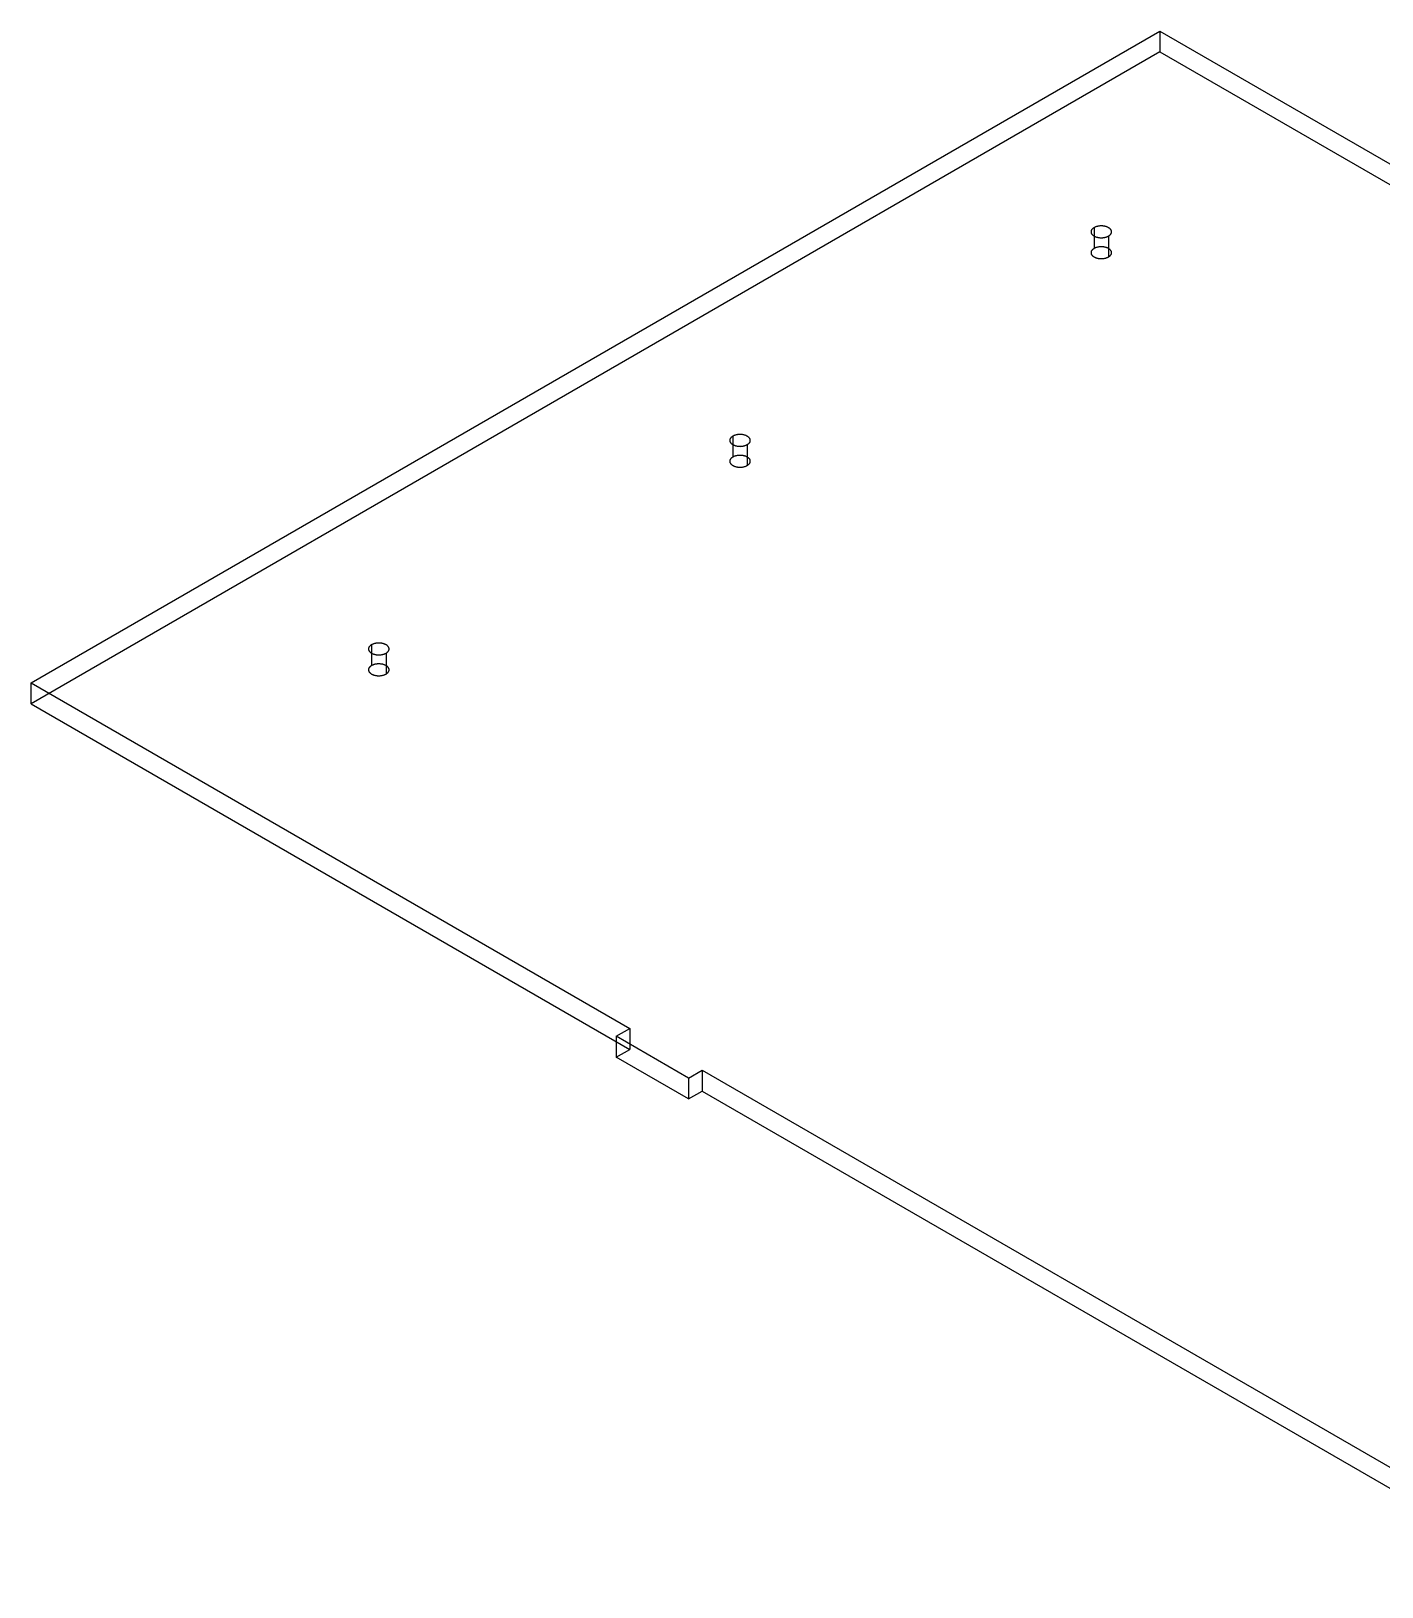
# Model space of a CAD drawing. Header units: inches. Extents: x 3 to 201, y 3 to 129.
# Drawn here: x 164 to 168.53, y 76.67 to 81.89 of the extents above; entities that cross this region are included whole.
import ezdxf

# ---------------------------------------------------------------- set-up
doc = ezdxf.new("R2010")
doc.units = ezdxf.units.IN
doc.header["$MEASUREMENT"] = 0

msp = doc.modelspace()

# ---------------------------------------------------------------- linework, layer by layer
at = {"layer": 'OUTLINE'}
for p, q in [((164, 79.7052), (167.7884, 81.8925)), ((167.7884, 81.8925), (167.7884, 81.8225)), ((167.7884, 81.8925), (169.7976, 80.7324)), ((167.7884, 81.8225), (164, 79.6352)), ((167.7884, 81.8225), (169.7976, 80.6624)), ((167.5571, 81.2207), (167.557, 81.2198)), ((167.557, 81.2198), (167.557, 81.2188)), ((167.557, 81.2188), (167.557, 81.2178)), ((167.557, 81.2178), (167.5571, 81.2168)), ((167.5573, 81.2217), (167.5571, 81.2207)), ((167.5571, 81.2168), (167.5573, 81.2159)), ((167.5576, 81.2227), (167.5573, 81.2217)), ((167.5573, 81.2159), (167.5576, 81.2149)), ((167.558, 81.2236), (167.5576, 81.2227)), ((167.5576, 81.2149), (167.558, 81.2139)), ((167.5585, 81.2246), (167.558, 81.2236)), ((167.558, 81.2139), (167.5585, 81.213)), ((167.559, 81.2255), (167.5585, 81.2246)), ((167.5585, 81.213), (167.559, 81.2121)), ((167.5596, 81.2264), (167.559, 81.2255)), ((167.559, 81.2121), (167.5596, 81.2112)), ((167.5603, 81.2273), (167.5596, 81.2264)), ((167.5596, 81.2112), (167.5603, 81.2103)), ((167.561, 81.2282), (167.5603, 81.2273)), ((167.5603, 81.2103), (167.561, 81.2094)), ((167.5619, 81.229), (167.561, 81.2282)), ((167.561, 81.2094), (167.5619, 81.2086)), ((167.5628, 81.2298), (167.5619, 81.229)), ((167.5619, 81.2086), (167.5628, 81.2077)), ((167.5638, 81.2306), (167.5628, 81.2298)), ((167.5628, 81.2077), (167.5638, 81.2069)), ((167.5648, 81.2314), (167.5638, 81.2306)), ((167.5638, 81.2069), (167.5648, 81.2062)), ((167.5659, 81.2321), (167.5648, 81.2314)), ((167.5648, 81.2062), (167.5659, 81.2054)), ((167.5671, 81.2328), (167.5659, 81.2321)), ((167.5659, 81.2054), (167.5671, 81.2047)), ((167.5683, 81.2335), (167.5671, 81.2328)), ((167.5671, 81.2328), (167.5671, 81.1629)), ((167.5671, 81.2047), (167.5683, 81.204)), ((167.5696, 81.2342), (167.5683, 81.2335)), ((167.5683, 81.204), (167.5696, 81.2034)), ((167.5709, 81.2348), (167.5696, 81.2342)), ((167.5696, 81.2034), (167.5709, 81.2028)), ((167.5723, 81.2353), (167.5709, 81.2348)), ((167.5709, 81.2028), (167.5723, 81.2022)), ((167.5737, 81.2358), (167.5723, 81.2353)), ((167.5723, 81.2022), (167.5737, 81.2017)), ((167.5752, 81.2363), (167.5737, 81.2358)), ((167.5737, 81.2017), (167.5752, 81.2012)), ((167.5767, 81.2368), (167.5752, 81.2363)), ((167.5752, 81.2012), (167.5767, 81.2008)), ((167.5782, 81.2372), (167.5767, 81.2368)), ((167.5767, 81.2008), (167.5782, 81.2004)), ((167.5798, 81.2375), (167.5782, 81.2372)), ((167.5782, 81.2004), (167.5798, 81.2)), ((167.5814, 81.2378), (167.5798, 81.2375)), ((167.5798, 81.2), (167.5814, 81.1997)), ((167.5831, 81.2381), (167.5814, 81.2378)), ((167.5814, 81.1997), (167.5831, 81.1995)), ((167.5847, 81.2383), (167.5831, 81.2381)), ((167.5831, 81.1995), (167.5847, 81.1993)), ((167.5864, 81.2385), (167.5847, 81.2383)), ((167.5847, 81.1993), (167.5864, 81.1991)), ((167.5881, 81.2386), (167.5864, 81.2385)), ((167.5864, 81.1991), (167.5881, 81.199)), ((167.5897, 81.2387), (167.5881, 81.2386)), ((167.5881, 81.199), (167.5897, 81.1989)), ((167.5914, 81.2387), (167.5897, 81.2387)), ((167.5897, 81.1989), (167.5914, 81.1989)), ((167.5931, 81.2387), (167.5914, 81.2387)), ((167.5914, 81.1989), (167.5931, 81.1989)), ((167.5948, 81.2386), (167.5931, 81.2387)), ((167.5931, 81.1989), (167.5948, 81.199)), ((167.5965, 81.2385), (167.5948, 81.2386)), ((167.5948, 81.199), (167.5965, 81.1991)), ((167.5982, 81.2383), (167.5965, 81.2385)), ((167.5965, 81.1991), (167.5982, 81.1993)), ((167.5998, 81.2381), (167.5982, 81.2383)), ((167.5982, 81.1993), (167.5998, 81.1995)), ((167.6014, 81.2378), (167.5998, 81.2381)), ((167.5998, 81.1995), (167.6014, 81.1997)), ((167.603, 81.2375), (167.6014, 81.2378)), ((167.6014, 81.1997), (167.603, 81.2)), ((167.6046, 81.2372), (167.603, 81.2375)), ((167.603, 81.2), (167.6046, 81.2004)), ((167.6062, 81.2368), (167.6046, 81.2372)), ((167.6046, 81.2004), (167.6062, 81.2008)), ((167.6077, 81.2363), (167.6062, 81.2368)), ((167.6062, 81.2008), (167.6077, 81.2012)), ((167.6091, 81.2358), (167.6077, 81.2363)), ((167.6077, 81.2012), (167.6091, 81.2017)), ((167.6106, 81.2353), (167.6091, 81.2358)), ((167.6091, 81.2017), (167.6106, 81.2022)), ((167.612, 81.2348), (167.6106, 81.2353)), ((167.6106, 81.2022), (167.612, 81.2028)), ((167.6133, 81.2342), (167.612, 81.2348)), ((167.612, 81.2028), (167.6133, 81.2034)), ((167.6146, 81.2335), (167.6133, 81.2342)), ((167.6133, 81.2034), (167.6146, 81.204)), ((167.6158, 81.2328), (167.6146, 81.2335)), ((167.6146, 81.204), (167.6158, 81.2047)), ((167.617, 81.2321), (167.6158, 81.2328)), ((167.6158, 81.2047), (167.617, 81.2054)), ((167.6158, 81.2047), (167.6158, 81.1347)), ((167.6181, 81.2314), (167.617, 81.2321)), ((167.617, 81.2054), (167.6181, 81.2062)), ((167.6191, 81.2306), (167.6181, 81.2314)), ((167.6181, 81.2062), (167.6191, 81.2069)), ((167.6201, 81.2298), (167.6191, 81.2306)), ((167.6191, 81.2069), (167.6201, 81.2077)), ((167.621, 81.229), (167.6201, 81.2298)), ((167.6201, 81.2077), (167.621, 81.2086)), ((167.6218, 81.2282), (167.621, 81.229)), ((167.621, 81.2086), (167.6218, 81.2094)), ((167.6226, 81.2273), (167.6218, 81.2282)), ((167.6218, 81.2094), (167.6226, 81.2103)), ((167.6233, 81.2264), (167.6226, 81.2273)), ((167.6226, 81.2103), (167.6233, 81.2112)), ((167.6239, 81.2255), (167.6233, 81.2264)), ((167.6233, 81.2112), (167.6239, 81.2121)), ((167.6244, 81.2246), (167.6239, 81.2255)), ((167.6239, 81.2121), (167.6244, 81.213)), ((167.6249, 81.2236), (167.6244, 81.2246)), ((167.6244, 81.213), (167.6249, 81.2139)), ((167.6252, 81.2227), (167.6249, 81.2236)), ((167.6249, 81.2139), (167.6252, 81.2149)), ((167.6255, 81.2217), (167.6252, 81.2227)), ((167.6252, 81.2149), (167.6255, 81.2159)), ((167.6257, 81.2207), (167.6255, 81.2217)), ((167.6255, 81.2159), (167.6257, 81.2168)), ((167.6258, 81.2198), (167.6257, 81.2207)), ((167.6257, 81.2168), (167.6258, 81.2178)), ((167.6259, 81.2188), (167.6258, 81.2198)), ((167.6258, 81.2178), (167.6259, 81.2188)), ((167.5571, 81.1507), (167.557, 81.1498)), ((167.557, 81.1498), (167.557, 81.1488)), ((167.557, 81.1488), (167.557, 81.1478)), ((167.557, 81.1478), (167.5571, 81.1468)), ((167.5573, 81.1517), (167.5571, 81.1507)), ((167.5571, 81.1468), (167.5573, 81.1459)), ((167.5576, 81.1527), (167.5573, 81.1517)), ((167.5573, 81.1459), (167.5576, 81.1449)), ((167.558, 81.1536), (167.5576, 81.1527)), ((167.5576, 81.1449), (167.558, 81.144)), ((167.5585, 81.1546), (167.558, 81.1536)), ((167.558, 81.144), (167.5585, 81.143)), ((167.559, 81.1555), (167.5585, 81.1546)), ((167.5585, 81.143), (167.559, 81.1421)), ((167.5596, 81.1564), (167.559, 81.1555)), ((167.559, 81.1421), (167.5596, 81.1412)), ((167.5603, 81.1573), (167.5596, 81.1564)), ((167.5596, 81.1412), (167.5603, 81.1403)), ((167.561, 81.1582), (167.5603, 81.1573)), ((167.5619, 81.159), (167.561, 81.1582)), ((167.5628, 81.1598), (167.5619, 81.159)), ((167.5638, 81.1606), (167.5628, 81.1598)), ((167.5648, 81.1614), (167.5638, 81.1606)), ((167.5659, 81.1621), (167.5648, 81.1614)), ((167.5671, 81.1629), (167.5659, 81.1621)), ((167.5683, 81.1635), (167.5671, 81.1629)), ((167.5696, 81.1642), (167.5683, 81.1635)), ((167.5709, 81.1648), (167.5696, 81.1642)), ((167.5723, 81.1653), (167.5709, 81.1648)), ((167.5737, 81.1659), (167.5723, 81.1653)), ((167.5752, 81.1663), (167.5737, 81.1659)), ((167.5767, 81.1668), (167.5752, 81.1663)), ((167.5782, 81.1672), (167.5767, 81.1668)), ((167.5798, 81.1675), (167.5782, 81.1672)), ((167.5814, 81.1678), (167.5798, 81.1675)), ((167.5831, 81.1681), (167.5814, 81.1678)), ((167.5847, 81.1683), (167.5831, 81.1681)), ((167.5864, 81.1685), (167.5847, 81.1683)), ((167.5881, 81.1686), (167.5864, 81.1685)), ((167.5897, 81.1687), (167.5881, 81.1686)), ((167.5914, 81.1687), (167.5897, 81.1687)), ((167.5931, 81.1687), (167.5914, 81.1687)), ((167.5948, 81.1686), (167.5931, 81.1687)), ((167.5965, 81.1685), (167.5948, 81.1686)), ((167.5982, 81.1683), (167.5965, 81.1685)), ((167.5998, 81.1681), (167.5982, 81.1683)), ((167.6014, 81.1678), (167.5998, 81.1681)), ((167.603, 81.1675), (167.6014, 81.1678)), ((167.6046, 81.1672), (167.603, 81.1675)), ((167.6062, 81.1668), (167.6046, 81.1672)), ((167.6077, 81.1663), (167.6062, 81.1668)), ((167.6091, 81.1659), (167.6077, 81.1663)), ((167.6106, 81.1653), (167.6091, 81.1659)), ((167.612, 81.1648), (167.6106, 81.1653)), ((167.6133, 81.1642), (167.612, 81.1648)), ((167.6146, 81.1635), (167.6133, 81.1642)), ((167.6158, 81.1629), (167.6146, 81.1635)), ((167.617, 81.1621), (167.6158, 81.1629)), ((167.6181, 81.1614), (167.617, 81.1621)), ((167.6191, 81.1606), (167.6181, 81.1614)), ((167.6201, 81.1598), (167.6191, 81.1606)), ((167.621, 81.159), (167.6201, 81.1598)), ((167.6218, 81.1582), (167.621, 81.159)), ((167.6226, 81.1573), (167.6218, 81.1582)), ((167.6233, 81.1564), (167.6226, 81.1573)), ((167.6226, 81.1403), (167.6233, 81.1412)), ((167.6239, 81.1555), (167.6233, 81.1564)), ((167.6233, 81.1412), (167.6239, 81.1421)), ((167.6244, 81.1546), (167.6239, 81.1555)), ((167.6239, 81.1421), (167.6244, 81.143)), ((167.6249, 81.1536), (167.6244, 81.1546)), ((167.6244, 81.143), (167.6249, 81.144)), ((167.6252, 81.1527), (167.6249, 81.1536)), ((167.6249, 81.144), (167.6252, 81.1449)), ((167.6255, 81.1517), (167.6252, 81.1527)), ((167.6252, 81.1449), (167.6255, 81.1459)), ((167.6257, 81.1507), (167.6255, 81.1517)), ((167.6255, 81.1459), (167.6257, 81.1468)), ((167.6258, 81.1498), (167.6257, 81.1507)), ((167.6257, 81.1468), (167.6258, 81.1478)), ((167.6259, 81.1488), (167.6258, 81.1498)), ((167.6258, 81.1478), (167.6259, 81.1488)), ((167.5603, 81.1403), (167.561, 81.1394)), ((167.561, 81.1394), (167.5619, 81.1386)), ((167.5619, 81.1386), (167.5628, 81.1377)), ((167.5628, 81.1377), (167.5638, 81.1369)), ((167.5638, 81.1369), (167.5648, 81.1362)), ((167.5648, 81.1362), (167.5659, 81.1354)), ((167.5659, 81.1354), (167.5671, 81.1347)), ((167.5671, 81.1347), (167.5683, 81.134)), ((167.5683, 81.134), (167.5696, 81.1334)), ((167.5696, 81.1334), (167.5709, 81.1328)), ((167.5709, 81.1328), (167.5723, 81.1322)), ((167.5723, 81.1322), (167.5737, 81.1317)), ((167.5737, 81.1317), (167.5752, 81.1312)), ((167.5752, 81.1312), (167.5767, 81.1308)), ((167.5767, 81.1308), (167.5782, 81.1304)), ((167.5782, 81.1304), (167.5798, 81.1301)), ((167.5798, 81.1301), (167.5814, 81.1297)), ((167.5814, 81.1297), (167.5831, 81.1295)), ((167.5831, 81.1295), (167.5847, 81.1293)), ((167.5847, 81.1293), (167.5864, 81.1291)), ((167.5864, 81.1291), (167.5881, 81.129)), ((167.5881, 81.129), (167.5897, 81.1289)), ((167.5897, 81.1289), (167.5914, 81.1289)), ((167.5914, 81.1289), (167.5931, 81.1289)), ((167.5931, 81.1289), (167.5948, 81.129)), ((167.5948, 81.129), (167.5965, 81.1291)), ((167.5965, 81.1291), (167.5982, 81.1293)), ((167.5982, 81.1293), (167.5998, 81.1295)), ((167.5998, 81.1295), (167.6014, 81.1297)), ((167.6014, 81.1297), (167.603, 81.1301)), ((167.603, 81.1301), (167.6046, 81.1304)), ((167.6046, 81.1304), (167.6062, 81.1308)), ((167.6062, 81.1308), (167.6077, 81.1312)), ((167.6077, 81.1312), (167.6091, 81.1317)), ((167.6091, 81.1317), (167.6106, 81.1322)), ((167.6106, 81.1322), (167.612, 81.1328)), ((167.612, 81.1328), (167.6133, 81.1334)), ((167.6133, 81.1334), (167.6146, 81.134)), ((167.6146, 81.134), (167.6158, 81.1347)), ((167.6158, 81.1347), (167.617, 81.1354)), ((167.617, 81.1354), (167.6181, 81.1362)), ((167.6181, 81.1362), (167.6191, 81.1369)), ((167.6191, 81.1369), (167.6201, 81.1377)), ((167.6201, 81.1377), (167.621, 81.1386)), ((167.621, 81.1386), (167.6218, 81.1394)), ((167.6218, 81.1394), (167.6226, 81.1403)), ((166.3448, 80.5208), (166.3447, 80.5198)), ((166.3447, 80.5198), (166.3447, 80.5188)), ((166.3447, 80.5188), (166.3447, 80.5179)), ((166.3447, 80.5179), (166.3448, 80.5169)), ((166.345, 80.5218), (166.3448, 80.5208)), ((166.3448, 80.5169), (166.345, 80.5159)), ((166.3453, 80.5227), (166.345, 80.5218)), ((166.345, 80.5159), (166.3453, 80.515)), ((166.3457, 80.5237), (166.3453, 80.5227)), ((166.3453, 80.515), (166.3457, 80.514)), ((166.3462, 80.5246), (166.3457, 80.5237)), ((166.3467, 80.5255), (166.3462, 80.5246)), ((166.3473, 80.5265), (166.3467, 80.5255)), ((166.348, 80.5273), (166.3473, 80.5265)), ((166.3487, 80.5282), (166.348, 80.5273)), ((166.3496, 80.5291), (166.3487, 80.5282)), ((166.3505, 80.5299), (166.3496, 80.5291)), ((166.3515, 80.5307), (166.3505, 80.5299)), ((166.3525, 80.5315), (166.3515, 80.5307)), ((166.3536, 80.5322), (166.3525, 80.5315)), ((166.3548, 80.5329), (166.3536, 80.5322)), ((166.356, 80.5336), (166.3548, 80.5329)), ((166.3548, 80.5329), (166.3548, 80.4629)), ((166.3573, 80.5342), (166.356, 80.5336)), ((166.3586, 80.5348), (166.3573, 80.5342)), ((166.36, 80.5354), (166.3586, 80.5348)), ((166.3614, 80.5359), (166.36, 80.5354)), ((166.3629, 80.5364), (166.3614, 80.5359)), ((166.3644, 80.5368), (166.3629, 80.5364)), ((166.3659, 80.5372), (166.3644, 80.5368)), ((166.3675, 80.5376), (166.3659, 80.5372)), ((166.3691, 80.5379), (166.3675, 80.5376)), ((166.3708, 80.5381), (166.3691, 80.5379)), ((166.3724, 80.5384), (166.3708, 80.5381)), ((166.3741, 80.5385), (166.3724, 80.5384)), ((166.3758, 80.5386), (166.3741, 80.5385)), ((166.3774, 80.5387), (166.3758, 80.5386)), ((166.3791, 80.5387), (166.3774, 80.5387)), ((166.3808, 80.5387), (166.3791, 80.5387)), ((166.3825, 80.5386), (166.3808, 80.5387)), ((166.3842, 80.5385), (166.3825, 80.5386)), ((166.3859, 80.5384), (166.3842, 80.5385)), ((166.3875, 80.5381), (166.3859, 80.5384)), ((166.3891, 80.5379), (166.3875, 80.5381)), ((166.3907, 80.5376), (166.3891, 80.5379)), ((166.3923, 80.5372), (166.3907, 80.5376)), ((166.3939, 80.5368), (166.3923, 80.5372)), ((166.3954, 80.5364), (166.3939, 80.5368)), ((166.3968, 80.5359), (166.3954, 80.5364)), ((166.3983, 80.5354), (166.3968, 80.5359)), ((166.3997, 80.5348), (166.3983, 80.5354)), ((166.401, 80.5342), (166.3997, 80.5348)), ((166.4023, 80.5336), (166.401, 80.5342)), ((166.4035, 80.5329), (166.4023, 80.5336)), ((166.4047, 80.5322), (166.4035, 80.5329)), ((166.4058, 80.5315), (166.4047, 80.5322)), ((166.4068, 80.5307), (166.4058, 80.5315)), ((166.4078, 80.5299), (166.4068, 80.5307)), ((166.4087, 80.5291), (166.4078, 80.5299)), ((166.4095, 80.5282), (166.4087, 80.5291)), ((166.4103, 80.5273), (166.4095, 80.5282)), ((166.411, 80.5265), (166.4103, 80.5273)), ((166.4116, 80.5255), (166.411, 80.5265)), ((166.4121, 80.5246), (166.4116, 80.5255)), ((166.4126, 80.5237), (166.4121, 80.5246)), ((166.4129, 80.5227), (166.4126, 80.5237)), ((166.4126, 80.514), (166.4129, 80.515)), ((166.4132, 80.5218), (166.4129, 80.5227)), ((166.4129, 80.515), (166.4132, 80.5159)), ((166.4134, 80.5208), (166.4132, 80.5218)), ((166.4132, 80.5159), (166.4134, 80.5169)), ((166.4136, 80.5198), (166.4134, 80.5208)), ((166.4134, 80.5169), (166.4136, 80.5179)), ((166.4136, 80.5188), (166.4136, 80.5198)), ((166.4136, 80.5179), (166.4136, 80.5188)), ((166.3457, 80.514), (166.3462, 80.5131)), ((166.3462, 80.5131), (166.3467, 80.5121)), ((166.3467, 80.5121), (166.3473, 80.5112)), ((166.3473, 80.5112), (166.348, 80.5103)), ((166.348, 80.5103), (166.3487, 80.5095)), ((166.3487, 80.5095), (166.3496, 80.5086)), ((166.3496, 80.5086), (166.3505, 80.5078)), ((166.3505, 80.5078), (166.3515, 80.507)), ((166.3515, 80.507), (166.3525, 80.5062)), ((166.3525, 80.5062), (166.3536, 80.5055)), ((166.3536, 80.4622), (166.3525, 80.4615)), ((166.3536, 80.5055), (166.3548, 80.5048)), ((166.3548, 80.4629), (166.3536, 80.4622)), ((166.3548, 80.5048), (166.356, 80.5041)), ((166.356, 80.4636), (166.3548, 80.4629)), ((166.356, 80.5041), (166.3573, 80.5035)), ((166.3573, 80.4642), (166.356, 80.4636)), ((166.3573, 80.5035), (166.3586, 80.5029)), ((166.3586, 80.4648), (166.3573, 80.4642)), ((166.3586, 80.5029), (166.36, 80.5023)), ((166.36, 80.4654), (166.3586, 80.4648)), ((166.36, 80.5023), (166.3614, 80.5018)), ((166.3614, 80.4659), (166.36, 80.4654)), ((166.3614, 80.5018), (166.3629, 80.5013)), ((166.3629, 80.4664), (166.3614, 80.4659)), ((166.3629, 80.5013), (166.3644, 80.5009)), ((166.3644, 80.4668), (166.3629, 80.4664)), ((166.3644, 80.5009), (166.3659, 80.5005)), ((166.3659, 80.4672), (166.3644, 80.4668)), ((166.3659, 80.5005), (166.3675, 80.5001)), ((166.3675, 80.4676), (166.3659, 80.4672)), ((166.3675, 80.5001), (166.3691, 80.4998)), ((166.3691, 80.4679), (166.3675, 80.4676)), ((166.3691, 80.4998), (166.3708, 80.4995)), ((166.3708, 80.4681), (166.3691, 80.4679)), ((166.3708, 80.4995), (166.3724, 80.4993)), ((166.3724, 80.4684), (166.3708, 80.4681)), ((166.3724, 80.4993), (166.3741, 80.4992)), ((166.3741, 80.4685), (166.3724, 80.4684)), ((166.3741, 80.4992), (166.3758, 80.499)), ((166.3758, 80.4686), (166.3741, 80.4685)), ((166.3758, 80.499), (166.3774, 80.499)), ((166.3774, 80.4687), (166.3758, 80.4686)), ((166.3774, 80.499), (166.3791, 80.4989)), ((166.3791, 80.4687), (166.3774, 80.4687)), ((166.3791, 80.4989), (166.3808, 80.499)), ((166.3808, 80.4687), (166.3791, 80.4687)), ((166.3808, 80.499), (166.3825, 80.499)), ((166.3825, 80.4686), (166.3808, 80.4687)), ((166.3825, 80.499), (166.3842, 80.4992)), ((166.3842, 80.4685), (166.3825, 80.4686)), ((166.3842, 80.4992), (166.3859, 80.4993)), ((166.3859, 80.4684), (166.3842, 80.4685)), ((166.3859, 80.4993), (166.3875, 80.4995)), ((166.3875, 80.4681), (166.3859, 80.4684)), ((166.3875, 80.4995), (166.3891, 80.4998)), ((166.3891, 80.4679), (166.3875, 80.4681)), ((166.3891, 80.4998), (166.3907, 80.5001)), ((166.3907, 80.4676), (166.3891, 80.4679)), ((166.3907, 80.5001), (166.3923, 80.5005)), ((166.3923, 80.4672), (166.3907, 80.4676)), ((166.3923, 80.5005), (166.3939, 80.5009)), ((166.3939, 80.4668), (166.3923, 80.4672)), ((166.3939, 80.5009), (166.3954, 80.5013)), ((166.3954, 80.4664), (166.3939, 80.4668)), ((166.3954, 80.5013), (166.3968, 80.5018)), ((166.3968, 80.4659), (166.3954, 80.4664)), ((166.3968, 80.5018), (166.3983, 80.5023)), ((166.3983, 80.4654), (166.3968, 80.4659)), ((166.3983, 80.5023), (166.3997, 80.5029)), ((166.3997, 80.4648), (166.3983, 80.4654)), ((166.3997, 80.5029), (166.401, 80.5035)), ((166.401, 80.4642), (166.3997, 80.4648)), ((166.401, 80.5035), (166.4023, 80.5041)), ((166.4023, 80.4636), (166.401, 80.4642)), ((166.4023, 80.5041), (166.4035, 80.5048)), ((166.4035, 80.4629), (166.4023, 80.4636)), ((166.4035, 80.5048), (166.4047, 80.5055)), ((166.4035, 80.5048), (166.4035, 80.4348)), ((166.4047, 80.4622), (166.4035, 80.4629)), ((166.4047, 80.5055), (166.4058, 80.5062)), ((166.4058, 80.4615), (166.4047, 80.4622)), ((166.4058, 80.5062), (166.4068, 80.507)), ((166.4068, 80.507), (166.4078, 80.5078)), ((166.4078, 80.5078), (166.4087, 80.5086)), ((166.4087, 80.5086), (166.4095, 80.5095)), ((166.4095, 80.5095), (166.4103, 80.5103)), ((166.4103, 80.5103), (166.411, 80.5112)), ((166.411, 80.5112), (166.4116, 80.5121)), ((166.4116, 80.5121), (166.4121, 80.5131)), ((166.4121, 80.5131), (166.4126, 80.514)), ((166.3448, 80.4508), (166.3447, 80.4498)), ((166.3447, 80.4498), (166.3447, 80.4488)), ((166.3447, 80.4488), (166.3447, 80.4479)), ((166.3447, 80.4479), (166.3448, 80.4469)), ((166.345, 80.4518), (166.3448, 80.4508)), ((166.3448, 80.4469), (166.345, 80.4459)), ((166.3453, 80.4527), (166.345, 80.4518)), ((166.345, 80.4459), (166.3453, 80.445)), ((166.3457, 80.4537), (166.3453, 80.4527)), ((166.3453, 80.445), (166.3457, 80.444)), ((166.3462, 80.4546), (166.3457, 80.4537)), ((166.3457, 80.444), (166.3462, 80.4431)), ((166.3467, 80.4555), (166.3462, 80.4546)), ((166.3462, 80.4431), (166.3467, 80.4421)), ((166.3473, 80.4565), (166.3467, 80.4555)), ((166.3467, 80.4421), (166.3473, 80.4412)), ((166.348, 80.4574), (166.3473, 80.4565)), ((166.3473, 80.4412), (166.348, 80.4403)), ((166.3487, 80.4582), (166.348, 80.4574)), ((166.348, 80.4403), (166.3487, 80.4395)), ((166.3496, 80.4591), (166.3487, 80.4582)), ((166.3487, 80.4395), (166.3496, 80.4386)), ((166.3505, 80.4599), (166.3496, 80.4591)), ((166.3496, 80.4386), (166.3505, 80.4378)), ((166.3515, 80.4607), (166.3505, 80.4599)), ((166.3505, 80.4378), (166.3515, 80.437)), ((166.3525, 80.4615), (166.3515, 80.4607)), ((166.3515, 80.437), (166.3525, 80.4362)), ((166.3525, 80.4362), (166.3536, 80.4355)), ((166.3536, 80.4355), (166.3548, 80.4348)), ((166.3548, 80.4348), (166.356, 80.4341)), ((166.356, 80.4341), (166.3573, 80.4335)), ((166.3573, 80.4335), (166.3586, 80.4329)), ((166.3586, 80.4329), (166.36, 80.4323)), ((166.36, 80.4323), (166.3614, 80.4318)), ((166.3614, 80.4318), (166.3629, 80.4313)), ((166.3629, 80.4313), (166.3644, 80.4309)), ((166.3644, 80.4309), (166.3659, 80.4305)), ((166.3659, 80.4305), (166.3675, 80.4301)), ((166.3675, 80.4301), (166.3691, 80.4298)), ((166.3691, 80.4298), (166.3708, 80.4295)), ((166.3708, 80.4295), (166.3724, 80.4293)), ((166.3724, 80.4293), (166.3741, 80.4292)), ((166.3741, 80.4292), (166.3758, 80.429)), ((166.3758, 80.429), (166.3774, 80.429)), ((166.3774, 80.429), (166.3791, 80.4289)), ((166.3791, 80.4289), (166.3808, 80.429)), ((166.3808, 80.429), (166.3825, 80.429)), ((166.3825, 80.429), (166.3842, 80.4292)), ((166.3842, 80.4292), (166.3859, 80.4293)), ((166.3859, 80.4293), (166.3875, 80.4295)), ((166.3875, 80.4295), (166.3891, 80.4298)), ((166.3891, 80.4298), (166.3907, 80.4301)), ((166.3907, 80.4301), (166.3923, 80.4305)), ((166.3923, 80.4305), (166.3939, 80.4309)), ((166.3939, 80.4309), (166.3954, 80.4313)), ((166.3954, 80.4313), (166.3968, 80.4318)), ((166.3968, 80.4318), (166.3983, 80.4323)), ((166.3983, 80.4323), (166.3997, 80.4329)), ((166.3997, 80.4329), (166.401, 80.4335)), ((166.401, 80.4335), (166.4023, 80.4341)), ((166.4023, 80.4341), (166.4035, 80.4348)), ((166.4035, 80.4348), (166.4047, 80.4355)), ((166.4047, 80.4355), (166.4058, 80.4362)), ((166.4068, 80.4607), (166.4058, 80.4615)), ((166.4058, 80.4362), (166.4068, 80.437)), ((166.4078, 80.4599), (166.4068, 80.4607)), ((166.4068, 80.437), (166.4078, 80.4378)), ((166.4087, 80.4591), (166.4078, 80.4599)), ((166.4078, 80.4378), (166.4087, 80.4386)), ((166.4095, 80.4582), (166.4087, 80.4591)), ((166.4087, 80.4386), (166.4095, 80.4395)), ((166.4103, 80.4574), (166.4095, 80.4582)), ((166.4095, 80.4395), (166.4103, 80.4403)), ((166.411, 80.4565), (166.4103, 80.4574)), ((166.4103, 80.4403), (166.411, 80.4412)), ((166.4116, 80.4555), (166.411, 80.4565)), ((166.411, 80.4412), (166.4116, 80.4421)), ((166.4121, 80.4546), (166.4116, 80.4555)), ((166.4116, 80.4421), (166.4121, 80.4431)), ((166.4126, 80.4537), (166.4121, 80.4546)), ((166.4121, 80.4431), (166.4126, 80.444)), ((166.4129, 80.4527), (166.4126, 80.4537)), ((166.4126, 80.444), (166.4129, 80.445)), ((166.4132, 80.4518), (166.4129, 80.4527)), ((166.4129, 80.445), (166.4132, 80.4459)), ((166.4134, 80.4508), (166.4132, 80.4518)), ((166.4132, 80.4459), (166.4134, 80.4469)), ((166.4136, 80.4498), (166.4134, 80.4508)), ((166.4134, 80.4469), (166.4136, 80.4479)), ((166.4136, 80.4488), (166.4136, 80.4498)), ((166.4136, 80.4479), (166.4136, 80.4488)), ((165.1491, 79.836), (165.1477, 79.8354)), ((165.1506, 79.8364), (165.1491, 79.836)), ((165.1521, 79.8369), (165.1506, 79.8364)), ((165.1536, 79.8373), (165.1521, 79.8369)), ((165.1552, 79.8376), (165.1536, 79.8373)), ((165.1568, 79.8379), (165.1552, 79.8376)), ((165.1585, 79.8382), (165.1568, 79.8379)), ((165.1601, 79.8384), (165.1585, 79.8382)), ((165.1618, 79.8386), (165.1601, 79.8384)), ((165.1635, 79.8387), (165.1618, 79.8386)), ((165.1651, 79.8388), (165.1635, 79.8387)), ((165.1668, 79.8388), (165.1651, 79.8388)), ((165.1685, 79.8388), (165.1668, 79.8388)), ((165.1702, 79.8387), (165.1685, 79.8388)), ((165.1719, 79.8386), (165.1702, 79.8387)), ((165.1736, 79.8384), (165.1719, 79.8386)), ((165.1752, 79.8382), (165.1736, 79.8384)), ((165.1768, 79.8379), (165.1752, 79.8382)), ((165.1784, 79.8376), (165.1768, 79.8379)), ((165.18, 79.8373), (165.1784, 79.8376)), ((165.1816, 79.8369), (165.18, 79.8373)), ((165.1831, 79.8364), (165.1816, 79.8369)), ((165.1846, 79.836), (165.1831, 79.8364)), ((165.186, 79.8354), (165.1846, 79.836)), ((165.1325, 79.8208), (165.1324, 79.8199)), ((165.1324, 79.8199), (165.1324, 79.8189)), ((165.1324, 79.8189), (165.1324, 79.8179)), ((165.1324, 79.8179), (165.1325, 79.8169)), ((165.1327, 79.8218), (165.1325, 79.8208)), ((165.1325, 79.8169), (165.1327, 79.816)), ((165.133, 79.8228), (165.1327, 79.8218)), ((165.1327, 79.816), (165.133, 79.815)), ((165.1334, 79.8237), (165.133, 79.8228)), ((165.133, 79.815), (165.1334, 79.8141)), ((165.1339, 79.8247), (165.1334, 79.8237)), ((165.1334, 79.8141), (165.1339, 79.8131)), ((165.1344, 79.8256), (165.1339, 79.8247)), ((165.1339, 79.8131), (165.1344, 79.8122)), ((165.135, 79.8265), (165.1344, 79.8256)), ((165.1344, 79.8122), (165.135, 79.8113)), ((165.1357, 79.8274), (165.135, 79.8265)), ((165.135, 79.8113), (165.1357, 79.8104)), ((165.1364, 79.8283), (165.1357, 79.8274)), ((165.1357, 79.8104), (165.1364, 79.8095)), ((165.1373, 79.8291), (165.1364, 79.8283)), ((165.1364, 79.8095), (165.1373, 79.8087)), ((165.1382, 79.83), (165.1373, 79.8291)), ((165.1373, 79.8087), (165.1382, 79.8078)), ((165.1392, 79.8308), (165.1382, 79.83)), ((165.1382, 79.8078), (165.1392, 79.807)), ((165.1402, 79.8315), (165.1392, 79.8308)), ((165.1392, 79.807), (165.1402, 79.8063)), ((165.1413, 79.8323), (165.1402, 79.8315)), ((165.1402, 79.8063), (165.1413, 79.8055)), ((165.1425, 79.833), (165.1413, 79.8323)), ((165.1413, 79.8055), (165.1425, 79.8048)), ((165.1437, 79.8336), (165.1425, 79.833)), ((165.1425, 79.833), (165.1425, 79.763)), ((165.1425, 79.8048), (165.1437, 79.8042)), ((165.145, 79.8343), (165.1437, 79.8336)), ((165.1437, 79.8042), (165.145, 79.8035)), ((165.1463, 79.8349), (165.145, 79.8343)), ((165.145, 79.8035), (165.1463, 79.8029)), ((165.1477, 79.8354), (165.1463, 79.8349)), ((165.1463, 79.8029), (165.1477, 79.8024)), ((165.1477, 79.8024), (165.1491, 79.8018)), ((165.1491, 79.8018), (165.1506, 79.8014)), ((165.1506, 79.8014), (165.1521, 79.8009)), ((165.1521, 79.8009), (165.1536, 79.8005)), ((165.1536, 79.8005), (165.1552, 79.8002)), ((165.1552, 79.8002), (165.1568, 79.7999)), ((165.1568, 79.7999), (165.1585, 79.7996)), ((165.1585, 79.7996), (165.1601, 79.7994)), ((165.1601, 79.7994), (165.1618, 79.7992)), ((165.1618, 79.7992), (165.1635, 79.7991)), ((165.1635, 79.7991), (165.1651, 79.799)), ((165.1651, 79.799), (165.1668, 79.799)), ((165.1668, 79.799), (165.1685, 79.799)), ((165.1685, 79.799), (165.1702, 79.7991)), ((165.1702, 79.7991), (165.1719, 79.7992)), ((165.1719, 79.7992), (165.1736, 79.7994)), ((165.1736, 79.7994), (165.1752, 79.7996)), ((165.1752, 79.7996), (165.1768, 79.7999)), ((165.1768, 79.7999), (165.1784, 79.8002)), ((165.1784, 79.8002), (165.18, 79.8005)), ((165.18, 79.8005), (165.1816, 79.8009)), ((165.1816, 79.8009), (165.1831, 79.8014)), ((165.1831, 79.8014), (165.1846, 79.8018)), ((165.1846, 79.8018), (165.186, 79.8024)), ((165.1874, 79.8349), (165.186, 79.8354)), ((165.186, 79.8024), (165.1874, 79.8029)), ((165.1887, 79.8343), (165.1874, 79.8349)), ((165.1874, 79.8029), (165.1887, 79.8035)), ((165.19, 79.8336), (165.1887, 79.8343)), ((165.1887, 79.8035), (165.19, 79.8042)), ((165.1912, 79.833), (165.19, 79.8336)), ((165.19, 79.8042), (165.1912, 79.8048)), ((165.1924, 79.8323), (165.1912, 79.833)), ((165.1912, 79.8048), (165.1924, 79.8055)), ((165.1912, 79.8048), (165.1912, 79.7348)), ((165.1935, 79.8315), (165.1924, 79.8323)), ((165.1924, 79.8055), (165.1935, 79.8063)), ((165.1945, 79.8308), (165.1935, 79.8315)), ((165.1935, 79.8063), (165.1945, 79.807)), ((165.1955, 79.83), (165.1945, 79.8308)), ((165.1945, 79.807), (165.1955, 79.8078)), ((165.1964, 79.8291), (165.1955, 79.83)), ((165.1955, 79.8078), (165.1964, 79.8087)), ((165.1972, 79.8283), (165.1964, 79.8291)), ((165.1964, 79.8087), (165.1972, 79.8095)), ((165.198, 79.8274), (165.1972, 79.8283)), ((165.1972, 79.8095), (165.198, 79.8104)), ((165.1987, 79.8265), (165.198, 79.8274)), ((165.198, 79.8104), (165.1987, 79.8113)), ((165.1993, 79.8256), (165.1987, 79.8265)), ((165.1987, 79.8113), (165.1993, 79.8122)), ((165.1998, 79.8247), (165.1993, 79.8256)), ((165.1993, 79.8122), (165.1998, 79.8131)), ((165.2003, 79.8237), (165.1998, 79.8247)), ((165.1998, 79.8131), (165.2003, 79.8141)), ((165.2006, 79.8228), (165.2003, 79.8237)), ((165.2003, 79.8141), (165.2006, 79.815)), ((165.2009, 79.8218), (165.2006, 79.8228)), ((165.2006, 79.815), (165.2009, 79.816)), ((165.2011, 79.8208), (165.2009, 79.8218)), ((165.2009, 79.816), (165.2011, 79.8169)), ((165.2013, 79.8199), (165.2011, 79.8208)), ((165.2011, 79.8169), (165.2013, 79.8179)), ((165.2013, 79.8189), (165.2013, 79.8199)), ((165.2013, 79.8179), (165.2013, 79.8189)), ((165.1325, 79.7509), (165.1324, 79.7499)), ((165.1324, 79.7499), (165.1324, 79.7489)), ((165.1324, 79.7489), (165.1324, 79.7479)), ((165.1324, 79.7479), (165.1325, 79.747)), ((165.1327, 79.7518), (165.1325, 79.7509)), ((165.1325, 79.747), (165.1327, 79.746)), ((165.133, 79.7528), (165.1327, 79.7518)), ((165.1327, 79.746), (165.133, 79.745)), ((165.1334, 79.7537), (165.133, 79.7528)), ((165.133, 79.745), (165.1334, 79.7441)), ((165.1339, 79.7547), (165.1334, 79.7537)), ((165.1334, 79.7441), (165.1339, 79.7431)), ((165.1344, 79.7556), (165.1339, 79.7547)), ((165.1339, 79.7431), (165.1344, 79.7422)), ((165.135, 79.7565), (165.1344, 79.7556)), ((165.1344, 79.7422), (165.135, 79.7413)), ((165.1357, 79.7574), (165.135, 79.7565)), ((165.135, 79.7413), (165.1357, 79.7404)), ((165.1364, 79.7583), (165.1357, 79.7574)), ((165.1357, 79.7404), (165.1364, 79.7395)), ((165.1373, 79.7591), (165.1364, 79.7583)), ((165.1364, 79.7395), (165.1373, 79.7387)), ((165.1382, 79.76), (165.1373, 79.7591)), ((165.1373, 79.7387), (165.1382, 79.7379)), ((165.1392, 79.7608), (165.1382, 79.76)), ((165.1382, 79.7379), (165.1392, 79.7371)), ((165.1402, 79.7615), (165.1392, 79.7608)), ((165.1392, 79.7371), (165.1402, 79.7363)), ((165.1413, 79.7623), (165.1402, 79.7615)), ((165.1402, 79.7363), (165.1413, 79.7355)), ((165.1425, 79.763), (165.1413, 79.7623)), ((165.1413, 79.7355), (165.1425, 79.7348)), ((165.1437, 79.7636), (165.1425, 79.763)), ((165.1425, 79.7348), (165.1437, 79.7342)), ((165.145, 79.7643), (165.1437, 79.7636)), ((165.1437, 79.7342), (165.145, 79.7335)), ((165.1463, 79.7649), (165.145, 79.7643)), ((165.145, 79.7335), (165.1463, 79.7329)), ((165.1477, 79.7654), (165.1463, 79.7649)), ((165.1463, 79.7329), (165.1477, 79.7324)), ((165.1491, 79.766), (165.1477, 79.7654)), ((165.1477, 79.7324), (165.1491, 79.7318)), ((165.1506, 79.7665), (165.1491, 79.766)), ((165.1491, 79.7318), (165.1506, 79.7314)), ((165.1521, 79.7669), (165.1506, 79.7665)), ((165.1506, 79.7314), (165.1521, 79.7309)), ((165.1536, 79.7673), (165.1521, 79.7669)), ((165.1552, 79.7676), (165.1536, 79.7673)), ((165.1568, 79.7679), (165.1552, 79.7676)), ((165.1585, 79.7682), (165.1568, 79.7679)), ((165.1601, 79.7684), (165.1585, 79.7682)), ((165.1618, 79.7686), (165.1601, 79.7684)), ((165.1635, 79.7687), (165.1618, 79.7686)), ((165.1651, 79.7688), (165.1635, 79.7687)), ((165.1668, 79.7688), (165.1651, 79.7688)), ((165.1685, 79.7688), (165.1668, 79.7688)), ((165.1702, 79.7687), (165.1685, 79.7688)), ((165.1719, 79.7686), (165.1702, 79.7687)), ((165.1736, 79.7684), (165.1719, 79.7686)), ((165.1752, 79.7682), (165.1736, 79.7684)), ((165.1768, 79.7679), (165.1752, 79.7682)), ((165.1784, 79.7676), (165.1768, 79.7679)), ((165.18, 79.7673), (165.1784, 79.7676)), ((165.1816, 79.7669), (165.18, 79.7673)), ((165.1831, 79.7665), (165.1816, 79.7669)), ((165.1816, 79.7309), (165.1831, 79.7314)), ((165.1846, 79.766), (165.1831, 79.7665)), ((165.1831, 79.7314), (165.1846, 79.7318)), ((165.186, 79.7654), (165.1846, 79.766)), ((165.1846, 79.7318), (165.186, 79.7324)), ((165.1874, 79.7649), (165.186, 79.7654)), ((165.186, 79.7324), (165.1874, 79.7329)), ((165.1887, 79.7643), (165.1874, 79.7649)), ((165.1874, 79.7329), (165.1887, 79.7335)), ((165.19, 79.7636), (165.1887, 79.7643)), ((165.1887, 79.7335), (165.19, 79.7342)), ((165.1912, 79.763), (165.19, 79.7636)), ((165.19, 79.7342), (165.1912, 79.7348)), ((165.1924, 79.7623), (165.1912, 79.763)), ((165.1912, 79.7348), (165.1924, 79.7355)), ((165.1935, 79.7615), (165.1924, 79.7623)), ((165.1924, 79.7355), (165.1935, 79.7363)), ((165.1945, 79.7608), (165.1935, 79.7615)), ((165.1935, 79.7363), (165.1945, 79.7371)), ((165.1955, 79.76), (165.1945, 79.7608)), ((165.1945, 79.7371), (165.1955, 79.7379)), ((165.1964, 79.7591), (165.1955, 79.76)), ((165.1955, 79.7379), (165.1964, 79.7387)), ((165.1972, 79.7583), (165.1964, 79.7591)), ((165.1964, 79.7387), (165.1972, 79.7395)), ((165.198, 79.7574), (165.1972, 79.7583)), ((165.1972, 79.7395), (165.198, 79.7404)), ((165.1987, 79.7565), (165.198, 79.7574)), ((165.198, 79.7404), (165.1987, 79.7413)), ((165.1993, 79.7556), (165.1987, 79.7565)), ((165.1987, 79.7413), (165.1993, 79.7422)), ((165.1998, 79.7547), (165.1993, 79.7556)), ((165.1993, 79.7422), (165.1998, 79.7431)), ((165.2003, 79.7537), (165.1998, 79.7547)), ((165.1998, 79.7431), (165.2003, 79.7441)), ((165.2006, 79.7528), (165.2003, 79.7537)), ((165.2003, 79.7441), (165.2006, 79.745)), ((165.2009, 79.7518), (165.2006, 79.7528)), ((165.2006, 79.745), (165.2009, 79.746)), ((165.2011, 79.7509), (165.2009, 79.7518)), ((165.2009, 79.746), (165.2011, 79.747)), ((165.2013, 79.7499), (165.2011, 79.7509)), ((165.2011, 79.747), (165.2013, 79.7479)), ((165.2013, 79.7489), (165.2013, 79.7499)), ((165.2013, 79.7479), (165.2013, 79.7489)), ((164, 79.6352), (164, 79.7052)), ((164, 79.7052), (166.0092, 78.5451)), ((165.1521, 79.7309), (165.1536, 79.7305)), ((165.1536, 79.7305), (165.1552, 79.7302)), ((165.1552, 79.7302), (165.1568, 79.7299)), ((165.1568, 79.7299), (165.1585, 79.7296)), ((165.1585, 79.7296), (165.1601, 79.7294)), ((165.1601, 79.7294), (165.1618, 79.7292)), ((165.1618, 79.7292), (165.1635, 79.7291)), ((165.1635, 79.7291), (165.1651, 79.729)), ((165.1651, 79.729), (165.1668, 79.729)), ((165.1668, 79.729), (165.1685, 79.729)), ((165.1685, 79.729), (165.1702, 79.7291)), ((165.1702, 79.7291), (165.1719, 79.7292)), ((165.1719, 79.7292), (165.1736, 79.7294)), ((165.1736, 79.7294), (165.1752, 79.7296)), ((165.1752, 79.7296), (165.1768, 79.7299)), ((165.1768, 79.7299), (165.1784, 79.7302)), ((165.1784, 79.7302), (165.18, 79.7305)), ((165.18, 79.7305), (165.1816, 79.7309)), ((164, 79.6352), (166.0092, 78.4751)), ((165.9637, 78.5189), (166.0092, 78.5451)), ((166.0092, 78.5451), (166.0092, 78.4751)), ((165.9637, 78.5189), (165.9637, 78.4489)), ((166.2062, 78.3789), (165.9637, 78.5189)), ((165.9637, 78.4489), (166.0092, 78.4751)), ((166.2062, 78.3089), (165.9637, 78.4489)), ((166.2062, 78.3789), (166.2517, 78.4051)), ((166.2062, 78.3789), (166.2062, 78.3089)), ((166.2517, 78.4051), (169.1338, 76.741)), ((166.2517, 78.4051), (166.2517, 78.3351)), ((166.2062, 78.3089), (166.2517, 78.3351)), ((166.2517, 78.3351), (169.1338, 76.6711))]:
    msp.add_line(p, q, dxfattribs=at)

doc.saveas('drawing.dxf')
